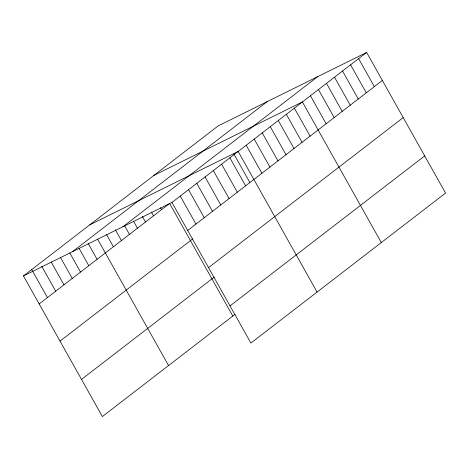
<?xml version="1.0" encoding="UTF-8"?>
<svg xmlns="http://www.w3.org/2000/svg" width="469" height="469" viewBox="0 0 469 469"><rect width="100%" height="100%" fill="white"/><g stroke="black" fill="none" stroke-linecap="round" stroke-linejoin="round"><path stroke-width="0.7" d="M235.086 314.283L102.365 416.56L23.45 275.936L218.114 125.927L366.635 52.44L445.55 193.064L250.886 343.074L171.971 202.45L366.635 52.44M72.46 251.689L267.131 101.679M122.96 226.703L317.624 76.693M39.167 303.947L169.596 203.44L232.788 316.053M187.688 230.461L382.352 80.451M60.02 341.11L192.741 238.832M208.541 267.623L403.211 117.613M81.506 379.398L214.227 277.12M230.027 305.911L424.697 155.901M153.879 175.429L302.399 101.943L381.309 242.567M89.638 224.932L238.158 151.446L317.067 292.07M23.45 275.936L171.971 202.45M358.609 58.631L374.326 86.636M350.578 64.816L366.295 92.827M342.546 71.007L358.263 99.012M334.514 77.192L350.232 105.203M326.488 83.382L342.206 111.388M318.457 89.567L334.174 117.578M310.425 95.758L326.143 123.763M294.368 108.134L310.085 136.139M286.336 114.319L302.054 142.33M278.305 120.51L294.022 148.515M270.279 126.694L285.996 154.706M262.247 132.885L277.965 160.89M254.216 139.07L269.933 167.081M246.19 145.261L261.907 173.266M233.832 153.938L249.825 182.429M229.886 157.824L245.604 185.83M221.608 164.197L237.326 192.208M213.336 170.575L229.054 198.58M205.064 176.948L220.782 204.959M196.792 183.326L212.51 211.331M188.515 189.699L204.232 217.71M180.243 196.077L195.96 224.082M160.492 207.714L161.565 209.625M151.393 211.994L153.533 215.816M142.289 216.273L145.501 222.001M133.542 221.186L137.476 228.192M124.443 225.466L129.444 234.377M115.339 229.746L121.412 240.568M106.598 234.658L113.387 246.753M97.493 238.938L168.547 365.556M88.149 243.405L97.083 259.316M79.161 248.506L88.805 265.694M69.817 252.973L80.533 272.067M60.472 257.44L72.261 278.445M51.127 261.901L63.989 284.818M41.782 266.369L55.711 291.196M31.722 269.564L47.439 297.569"/></g></svg>
